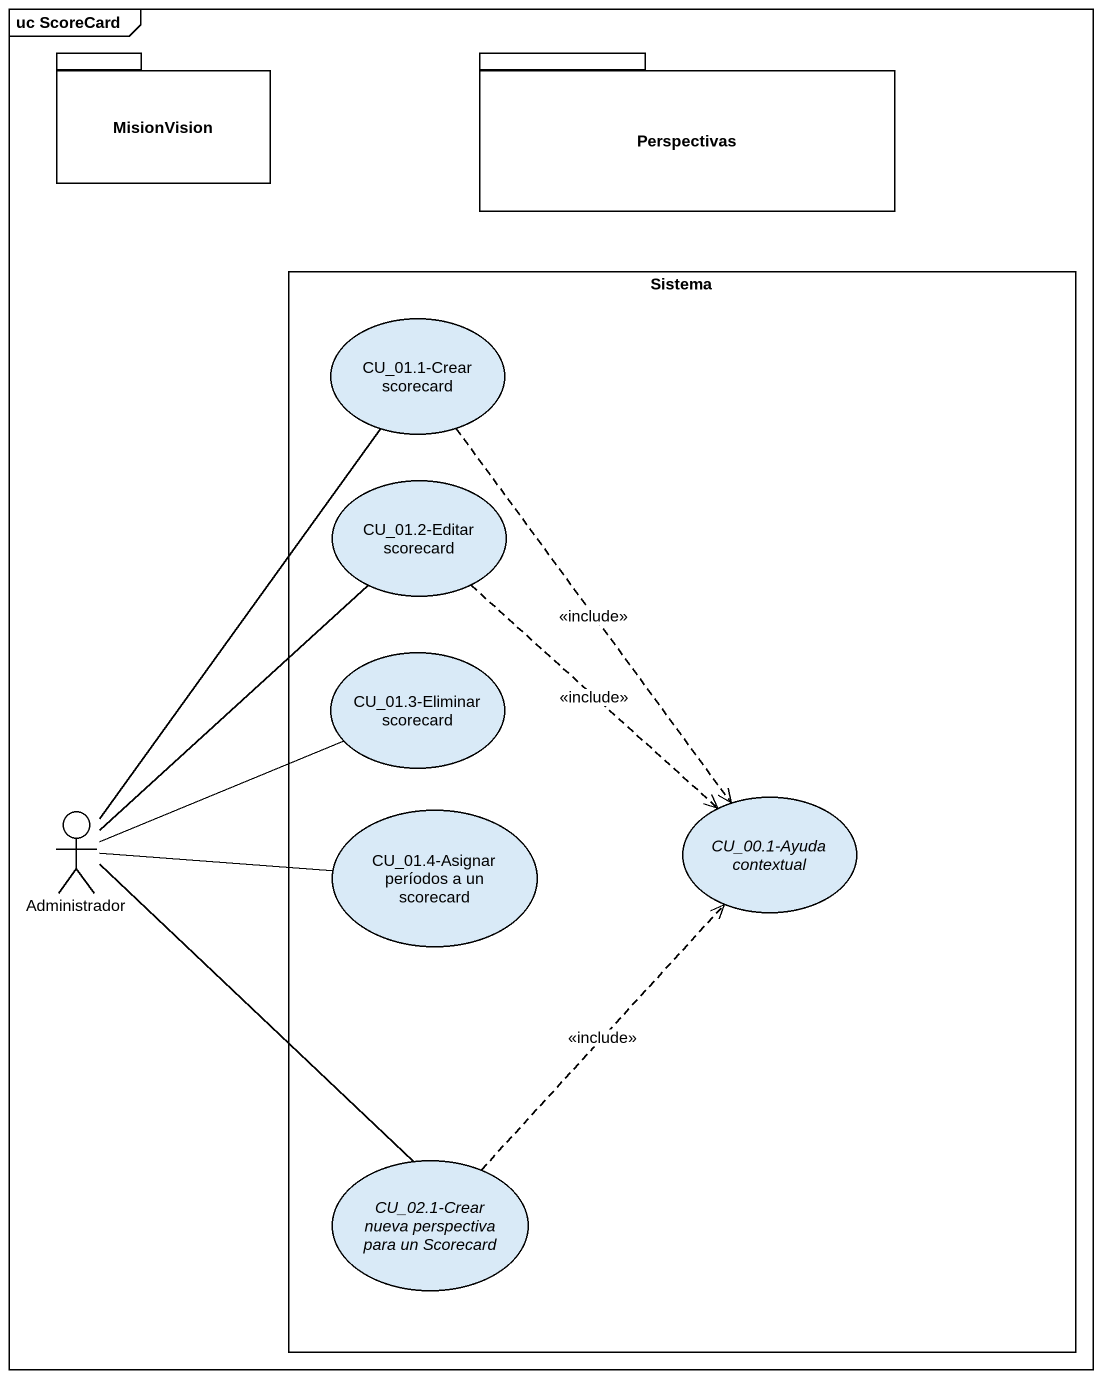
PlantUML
@startuml
mainframe uc ScoreCard
package MisionVision {
}
package Perspectivas {
}
rectangle Sistema {
  usecase "CU_01.1-Crear scorecard" as CU_01_1_Crear_scorecard
  usecase "CU_01.2-Editar scorecard" as CU_01_2_Editar_scorecard
  usecase "CU_01.3-Eliminar scorecard" as CU_01_3_Eliminar_scorecard
  usecase "CU_01.4-Asignar períodos a un scorecard" as CU_01_4_Asignar_períodos_a
  usecase "CU_00.1-Ayuda contextual" as CU_00_1_Ayuda_contextual
  usecase "CU_02.1-Crear nueva perspectiva para un Scorecard" as CU_02_1_Crear_nueva
}
actor Administrador
CU_01_1_Crear_scorecard ..> CU_00_1_Ayuda_contextual : <<include>>
CU_01_2_Editar_scorecard ..> CU_00_1_Ayuda_contextual : <<include>>
Administrador -up- CU_01_1_Crear_scorecard
Administrador -up- CU_01_2_Editar_scorecard
Administrador -right- CU_01_3_Eliminar_scorecard
Administrador -right- CU_01_4_Asignar_períodos_a
Administrador -- CU_02_1_Crear_nueva
CU_02_1_Crear_nueva .up.> CU_00_1_Ayuda_contextual : <<include>>
@enduml
